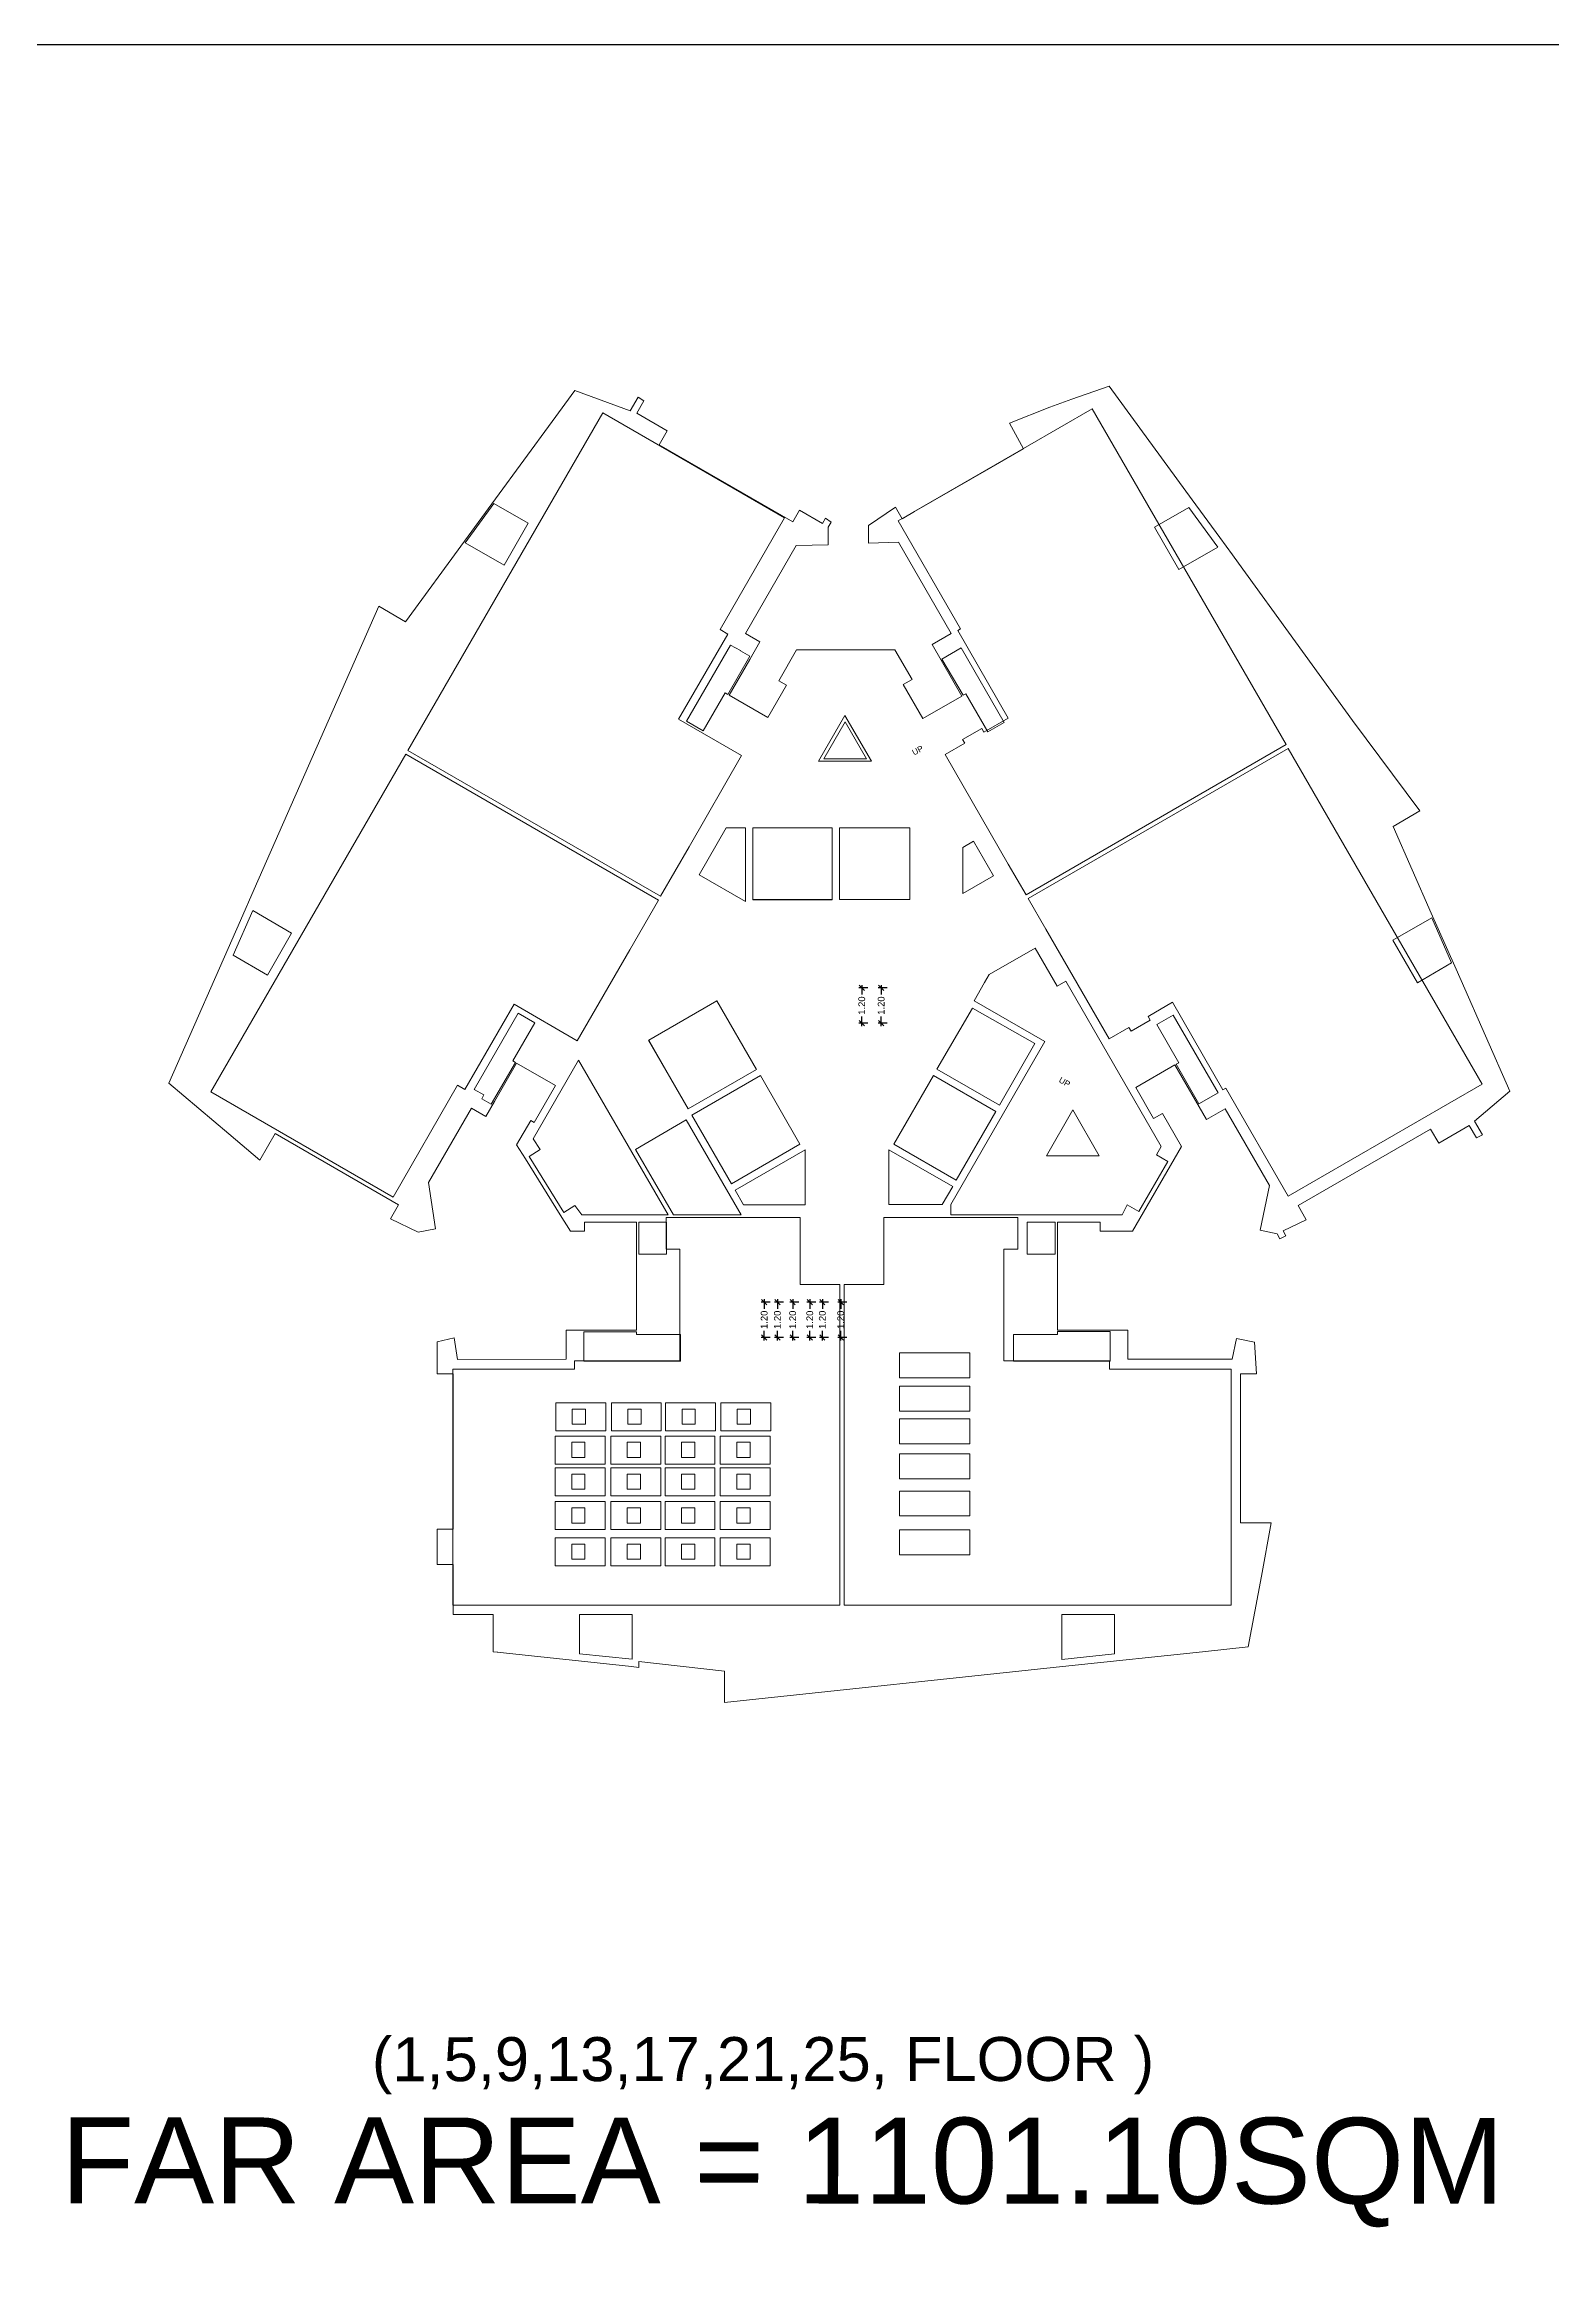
# Model space of a CAD drawing. Header units: metres. Extents: x 256329 to 886268, y -249371 to 355.
# Drawn here: x 281938.1 to 281989.4, y -54.1 to 21.8 of the extents above; entities that cross this region are included whole.
import ezdxf

# ---------------------------------------------------------------- set-up
doc = ezdxf.new("R2010")
doc.units = ezdxf.units.M
doc.header["$MEASUREMENT"] = 0
doc.header["$PDMODE"] = 35
doc.linetypes.add('CONTINOUS', pattern=[0])
doc.layers.get('0').update_dxf_attribs({"lineweight": 18})
doc.layers.get('Defpoints').update_dxf_attribs({"lineweight": 20})
doc.layers.add('A_TEXT', color=4, linetype='Continuous', lineweight=0, transparency=0.3)
doc.layers.add('BLK_1_FLR_6_BATH', color=3, linetype='Continuous', plot=False)
for name, color, linetype, true_color in [('BLK_1_FLR_6_BLT_UP_AREA', 7, 'Continuous', 0x995f4c), ('BLK_1_FLR_6_BLT_UP_AREA_DEDUCT', 7, 'Continuous', 0x995f4c), ('SPA COMMENT', 7, 'Continuous', 0xeb0505)]:
    doc.layers.add(name, color=color, linetype=linetype, true_color=true_color)
for name, color, linetype in [('BLK_1_FLR_6_CARPET_AREA', 34, 'Continuous'), ('BLK_1_FLR_6_EXIT_WIDTH_STAIR', 7, 'Continuous'), ('BLK_1_FLR_6_FAR_AREA_DEDUCT', 7, 'Continuous'), ('BLK_1_FLR_6_LIFT_10', 7, 'Continuous'), ('BLK_1_FLR_6_LIFT_11', 7, 'Continuous'), ('BLK_1_FLR_6_LIFT_12', 7, 'Continuous'), ('BLK_1_FLR_6_LIFT_7', 7, 'Continuous'), ('BLK_1_FLR_6_LIFT_8', 7, 'Continuous'), ('BLK_1_FLR_6_LIFT_9', 7, 'Continuous'), ('BLK_1_FLR_6_WATER_CLOSET', 2, 'Continuous')]:
    doc.layers.add(name, color=color, linetype=linetype)
doc.layers.add('BLK_1_FLR_6_EXIT_WIDTH_DOOR', color=7, linetype='Continuous', lineweight=0)
doc.layers.add('BLK_1_FLR_6_UNITFA', color=7, linetype='Continuous', lineweight=0)
doc.styles.add('Arial', font='arial.ttf')
doc.styles.get("Standard").update_dxf_attribs({"font": 'arial.ttf'})
doc.dimstyles.new('METRIC DIM', dxfattribs={"dimtxt": 0.23, "dimasz": 0.18, "dimexe": 0.1, "dimexo": 0.1, "dimgap": 0.09, "dimtad": 0, "dimzin": 0, "dimdsep": 46, "dimtxsty": 'Standard', "dimblk": 'OBLIQUE', "dimcen": 0, "dimdle": 0.1, "dimclrd": 147, "dimclre": 147, "dimclrt": 7, "dimadec": 0, "dimazin": 0, "dimtfac": 1, "dimtofl": 0, "dimtmove": 0, "dimatfit": 2, "dimfxl": 0.125, "dimtolj": 1, "dimtzin": 0, "dimarcsym": 0})

# ---------------------------------------------------------------- blocks, each defined once
blk = doc.blocks.new('_Oblique')
at = {"color": 0, "linetype": 'ByBlock', "lineweight": -2}
blk.add_line((-0.5, -0.5), (0.5, 0.5), dxfattribs=at)
blk = doc.blocks.new('*D86')
at = {"layer": 'BLK_1_FLR_6_EXIT_WIDTH_STAIR', "color": 147, "lineweight": -2, "transparency": 16777216}
for p, q in [((281966.137356, -10.333106), (281965.830293, -10.333106)), ((281965.930293, -10.233106), (281965.930293, -10.556406)), ((281965.930293, -11.634706), (281965.930293, -11.311406)), ((281966.137356, -11.534706), (281965.830293, -11.534706))]:
    blk.add_line(p, q, dxfattribs=at)
at = {"layer": 'Defpoints', "color": 0, "transparency": 16777216}
for p in [(281966.237356, -10.333106), (281965.930293, -11.534706), (281966.237356, -11.534706)]:
    blk.add_point(p, dxfattribs=at)
at = {"layer": 'BLK_1_FLR_6_EXIT_WIDTH_STAIR', "color": 147, "lineweight": -2, "transparency": 16777216, "xscale": 0.18, "yscale": 0.18, "zscale": 0.18}
for p, rotation in [((281965.930293, -10.333106), 90), ((281965.930293, -11.534706), 270)]:
    blk.add_blockref('_Oblique', p, dxfattribs=dict(at, rotation=rotation))
at = {"layer": 'BLK_1_FLR_6_EXIT_WIDTH_STAIR', "color": 7, "transparency": 16777216, "insert": (281965.930293, -10.933906), "char_height": 0.23, "attachment_point": 5, "rotation": 90}
blk.add_mtext('\\A1;1.20', dxfattribs=at)
blk = doc.blocks.new('*D87')
at = {"layer": 'BLK_1_FLR_6_EXIT_WIDTH_DOOR', "color": 147, "lineweight": -2, "transparency": 16777216}
for p, q in [((281965.417615, -21.046739), (281965.110551, -21.046739)), ((281965.210551, -20.946739), (281965.210551, -21.270039)), ((281965.417615, -22.248339), (281965.110551, -22.248339)), ((281965.210551, -22.348339), (281965.210551, -22.025039))]:
    blk.add_line(p, q, dxfattribs=at)
at = {"layer": 'Defpoints', "color": 0, "transparency": 16777216}
for p in [(281965.517615, -21.046739), (281965.210551, -22.248339), (281965.517615, -22.248339)]:
    blk.add_point(p, dxfattribs=at)
at = {"layer": 'BLK_1_FLR_6_EXIT_WIDTH_DOOR', "color": 147, "lineweight": -2, "transparency": 16777216, "xscale": 0.18, "yscale": 0.18, "zscale": 0.18}
for p, rotation in [((281965.210551, -21.046739), 90), ((281965.210551, -22.248339), 270)]:
    blk.add_blockref('_Oblique', p, dxfattribs=dict(at, rotation=rotation))
at = {"layer": 'BLK_1_FLR_6_EXIT_WIDTH_DOOR', "color": 7, "transparency": 16777216, "insert": (281965.210551, -21.647539), "char_height": 0.23, "attachment_point": 5, "rotation": 90}
blk.add_mtext('\\A1;1.20', dxfattribs=at)
blk = doc.blocks.new('*D88')
at = {"layer": 'BLK_1_FLR_6_EXIT_WIDTH_DOOR', "color": 147, "lineweight": -2, "transparency": 16777216}
for p, q in [((281964.791763, -21.046739), (281964.4847, -21.046739)), ((281964.5847, -20.946739), (281964.5847, -21.270039)), ((281964.791763, -22.248339), (281964.4847, -22.248339)), ((281964.5847, -22.348339), (281964.5847, -22.025039))]:
    blk.add_line(p, q, dxfattribs=at)
at = {"layer": 'Defpoints', "color": 0, "transparency": 16777216}
for p in [(281964.891763, -21.046739), (281964.5847, -22.248339), (281964.891763, -22.248339)]:
    blk.add_point(p, dxfattribs=at)
at = {"layer": 'BLK_1_FLR_6_EXIT_WIDTH_DOOR', "color": 147, "lineweight": -2, "transparency": 16777216, "xscale": 0.18, "yscale": 0.18, "zscale": 0.18}
for p, rotation in [((281964.5847, -21.046739), 90), ((281964.5847, -22.248339), 270)]:
    blk.add_blockref('_Oblique', p, dxfattribs=dict(at, rotation=rotation))
at = {"layer": 'BLK_1_FLR_6_EXIT_WIDTH_DOOR', "color": 7, "transparency": 16777216, "insert": (281964.5847, -21.647539), "char_height": 0.23, "attachment_point": 5, "rotation": 90}
blk.add_mtext('\\A1;1.20', dxfattribs=at)
blk = doc.blocks.new('*D89')
at = {"layer": 'BLK_1_FLR_6_EXIT_WIDTH_DOOR', "color": 147, "lineweight": -2, "transparency": 16777216}
for p, q in [((281964.364781, -21.046739), (281964.057718, -21.046739)), ((281964.157718, -20.946739), (281964.157718, -21.270039)), ((281964.364781, -22.248339), (281964.057718, -22.248339)), ((281964.157718, -22.348339), (281964.157718, -22.025039))]:
    blk.add_line(p, q, dxfattribs=at)
at = {"layer": 'Defpoints', "color": 0, "transparency": 16777216}
for p in [(281964.464781, -21.046739), (281964.157718, -22.248339), (281964.464781, -22.248339)]:
    blk.add_point(p, dxfattribs=at)
at = {"layer": 'BLK_1_FLR_6_EXIT_WIDTH_DOOR', "color": 147, "lineweight": -2, "transparency": 16777216, "xscale": 0.18, "yscale": 0.18, "zscale": 0.18}
for p, rotation in [((281964.157718, -21.046739), 90), ((281964.157718, -22.248339), 270)]:
    blk.add_blockref('_Oblique', p, dxfattribs=dict(at, rotation=rotation))
at = {"layer": 'BLK_1_FLR_6_EXIT_WIDTH_DOOR', "color": 7, "transparency": 16777216, "insert": (281964.157718, -21.647539), "char_height": 0.23, "attachment_point": 5, "rotation": 90}
blk.add_mtext('\\A1;1.20', dxfattribs=at)
blk = doc.blocks.new('*D90')
at = {"layer": 'BLK_1_FLR_6_EXIT_WIDTH_DOOR', "color": 147, "lineweight": -2, "transparency": 16777216}
for p, q in [((281963.779873, -21.046739), (281963.47281, -21.046739)), ((281963.57281, -20.946739), (281963.57281, -21.270039)), ((281963.779873, -22.248339), (281963.47281, -22.248339)), ((281963.57281, -22.348339), (281963.57281, -22.025039))]:
    blk.add_line(p, q, dxfattribs=at)
at = {"layer": 'Defpoints', "color": 0, "transparency": 16777216}
for p in [(281963.879873, -21.046739), (281963.57281, -22.248339), (281963.879873, -22.248339)]:
    blk.add_point(p, dxfattribs=at)
at = {"layer": 'BLK_1_FLR_6_EXIT_WIDTH_DOOR', "color": 147, "lineweight": -2, "transparency": 16777216, "xscale": 0.18, "yscale": 0.18, "zscale": 0.18}
for p, rotation in [((281963.57281, -21.046739), 90), ((281963.57281, -22.248339), 270)]:
    blk.add_blockref('_Oblique', p, dxfattribs=dict(at, rotation=rotation))
at = {"layer": 'BLK_1_FLR_6_EXIT_WIDTH_DOOR', "color": 7, "transparency": 16777216, "insert": (281963.57281, -21.647539), "char_height": 0.23, "attachment_point": 5, "rotation": 90}
blk.add_mtext('\\A1;1.20', dxfattribs=at)
blk = doc.blocks.new('*D91')
at = {"layer": 'BLK_1_FLR_6_EXIT_WIDTH_DOOR', "color": 147, "lineweight": -2, "transparency": 16777216}
for p, q in [((281963.259306, -21.046739), (281962.952242, -21.046739)), ((281963.052242, -20.946739), (281963.052242, -21.270039)), ((281963.259306, -22.248339), (281962.952242, -22.248339)), ((281963.052242, -22.348339), (281963.052242, -22.025039))]:
    blk.add_line(p, q, dxfattribs=at)
at = {"layer": 'Defpoints', "color": 0, "transparency": 16777216}
for p in [(281963.359306, -21.046739), (281963.052242, -22.248339), (281963.359306, -22.248339)]:
    blk.add_point(p, dxfattribs=at)
at = {"layer": 'BLK_1_FLR_6_EXIT_WIDTH_DOOR', "color": 147, "lineweight": -2, "transparency": 16777216, "xscale": 0.18, "yscale": 0.18, "zscale": 0.18}
for p, rotation in [((281963.052242, -21.046739), 90), ((281963.052242, -22.248339), 270)]:
    blk.add_blockref('_Oblique', p, dxfattribs=dict(at, rotation=rotation))
at = {"layer": 'BLK_1_FLR_6_EXIT_WIDTH_DOOR', "color": 7, "transparency": 16777216, "insert": (281963.052242, -21.647539), "char_height": 0.23, "attachment_point": 5, "rotation": 90}
blk.add_mtext('\\A1;1.20', dxfattribs=at)
blk = doc.blocks.new('*D92')
at = {"layer": 'BLK_1_FLR_6_EXIT_WIDTH_DOOR', "color": 147, "lineweight": -2, "transparency": 16777216}
for p, q in [((281962.808927, -21.046739), (281962.501863, -21.046739)), ((281962.601863, -20.946739), (281962.601863, -21.270039)), ((281962.808927, -22.248339), (281962.501863, -22.248339)), ((281962.601863, -22.348339), (281962.601863, -22.025039))]:
    blk.add_line(p, q, dxfattribs=at)
at = {"layer": 'Defpoints', "color": 0, "transparency": 16777216}
for p in [(281962.908927, -21.046739), (281962.601863, -22.248339), (281962.908927, -22.248339)]:
    blk.add_point(p, dxfattribs=at)
at = {"layer": 'BLK_1_FLR_6_EXIT_WIDTH_DOOR', "color": 147, "lineweight": -2, "transparency": 16777216, "xscale": 0.18, "yscale": 0.18, "zscale": 0.18}
for p, rotation in [((281962.601863, -21.046739), 90), ((281962.601863, -22.248339), 270)]:
    blk.add_blockref('_Oblique', p, dxfattribs=dict(at, rotation=rotation))
at = {"layer": 'BLK_1_FLR_6_EXIT_WIDTH_DOOR', "color": 7, "transparency": 16777216, "insert": (281962.601863, -21.647539), "char_height": 0.23, "attachment_point": 5, "rotation": 90}
blk.add_mtext('\\A1;1.20', dxfattribs=at)
blk = doc.blocks.new('*D93')
at = {"layer": 'BLK_1_FLR_6_EXIT_WIDTH_STAIR', "color": 147, "lineweight": -2, "transparency": 16777216}
for p, q in [((281966.798302, -10.333106), (281966.491239, -10.333106)), ((281966.591239, -10.233106), (281966.591239, -10.556406)), ((281966.591239, -11.634706), (281966.591239, -11.311406)), ((281966.798302, -11.534706), (281966.491239, -11.534706))]:
    blk.add_line(p, q, dxfattribs=at)
at = {"layer": 'Defpoints', "color": 0, "transparency": 16777216}
for p in [(281966.898302, -10.333106), (281966.591239, -11.534706), (281966.898302, -11.534706)]:
    blk.add_point(p, dxfattribs=at)
at = {"layer": 'BLK_1_FLR_6_EXIT_WIDTH_STAIR', "color": 147, "lineweight": -2, "transparency": 16777216, "xscale": 0.18, "yscale": 0.18, "zscale": 0.18}
for p, rotation in [((281966.591239, -10.333106), 90), ((281966.591239, -11.534706), 270)]:
    blk.add_blockref('_Oblique', p, dxfattribs=dict(at, rotation=rotation))
at = {"layer": 'BLK_1_FLR_6_EXIT_WIDTH_STAIR', "color": 7, "transparency": 16777216, "insert": (281966.591239, -10.933906), "char_height": 0.23, "attachment_point": 5, "rotation": 90}
blk.add_mtext('\\A1;1.20', dxfattribs=at)

msp = doc.modelspace()

# ---------------------------------------------------------------- linework, layer by layer
at = {"color": 5, "linetype": 'CONTINOUS', "elevation": 0.042641}
for points in [[(281964.458055, -2.602067), (281965.354865, -1.041384)], [(281966.258055, -2.602067), (281965.354865, -1.041384)], [(281966.258055, -2.602067), (281964.458055, -2.602067)], [(281972.225444, -16.051603), (281973.122253, -14.49092)], [(281974.025444, -16.051603), (281973.122253, -14.49092)], [(281974.025444, -16.051603), (281972.225444, -16.051603)]]:
    msp.add_lwpolyline(points, close=True, dxfattribs=at)
at = {"layer": 'BLK_1_FLR_6_BATH', "color": 3, "linetype": 'ByBlock', "lineweight": 9}
for points in [[(281957.197825, -25.434013), (281955.496025, -25.434013), (281955.496025, -24.480177), (281957.197825, -24.480177)], [(281959.092926, -25.434013), (281957.391126, -25.434013), (281957.391126, -24.480177), (281959.092926, -24.480177)], [(281960.941234, -25.434013), (281959.239434, -25.434013), (281959.239434, -24.480177), (281960.941234, -24.480177)], [(281962.824636, -25.434013), (281961.122836, -25.434013), (281961.122836, -24.480177), (281962.824636, -24.480177)], [(281957.180278, -26.567094), (281955.478478, -26.567094), (281955.478478, -25.613258), (281957.180278, -25.613258)], [(281959.075378, -26.567094), (281957.373578, -26.567094), (281957.373578, -25.613258), (281959.075378, -25.613258)], [(281960.923686, -26.567094), (281959.221886, -26.567094), (281959.221886, -25.613258), (281960.923686, -25.613258)], [(281962.807089, -26.567094), (281961.105289, -26.567094), (281961.105289, -25.613258), (281962.807089, -25.613258)], [(281957.180278, -27.652964), (281955.478478, -27.652964), (281955.478478, -26.699127), (281957.180278, -26.699127)], [(281959.075378, -27.652964), (281957.373578, -27.652964), (281957.373578, -26.699127), (281959.075378, -26.699127)], [(281960.923686, -27.652964), (281959.221886, -27.652964), (281959.221886, -26.699127), (281960.923686, -26.699127)], [(281962.807089, -27.652964), (281961.105289, -27.652964), (281961.105289, -26.699127), (281962.807089, -26.699127)], [(281957.180278, -28.802569), (281955.478478, -28.802569), (281955.478478, -27.848733), (281957.180278, -27.848733)], [(281959.075378, -28.802569), (281957.373578, -28.802569), (281957.373578, -27.848733), (281959.075378, -27.848733)], [(281960.923686, -28.802569), (281959.221886, -28.802569), (281959.221886, -27.848733), (281960.923686, -27.848733)], [(281962.807089, -28.802569), (281961.105289, -28.802569), (281961.105289, -27.848733), (281962.807089, -27.848733)], [(281957.180278, -30.034795), (281955.478478, -30.034795), (281955.478478, -29.080959), (281957.180278, -29.080959)], [(281959.075378, -30.034795), (281957.373578, -30.034795), (281957.373578, -29.080959), (281959.075378, -29.080959)], [(281960.923686, -30.034795), (281959.221886, -30.034795), (281959.221886, -29.080959), (281960.923686, -29.080959)], [(281962.807089, -30.034795), (281961.105289, -30.034795), (281961.105289, -29.080959), (281962.807089, -29.080959)]]:
    msp.add_lwpolyline(points, close=True, dxfattribs=at)
at = {"layer": 'BLK_1_FLR_6_BLT_UP_AREA', "color": 14, "linetype": 'ByBlock', "lineweight": 9, "elevation": 0.042641}
msp.add_lwpolyline([(281964.885898, 5.551705), (281964.694718, 5.68065), (281964.589108, 5.498452), (281963.804254, 5.954491), (281963.57713, 5.558897), (281959.01917, 8.190765), (281959.294173, 8.667083), (281958.25723, 9.26813), (281958.499668, 9.688083), (281958.30637, 9.813282), (281958.036164, 9.345275), (281956.144362, 10.03439), (281955.371104, 8.979508), (281953.436926, 6.340898), (281952.379056, 4.896017), (281950.371246, 2.156176), (281949.460264, 2.682142), (281945.213454, -6.961916), (281944.741951, -8.032649), (281942.300108, -13.577818), (281944.351748, -15.309482), (281944.351748, -15.309482), (281945.404666, -16.20011), (281945.927702, -15.295854), (281950.131115, -17.727176), (281949.856013, -18.203629), (281950.808306, -18.663696), (281951.396471, -18.545207), (281951.152795, -16.961963), (281952.617114, -14.426313), (281953.112024, -14.712158), (281953.405838, -14.203261), (281954.161717, -12.894883), (281955.486471, -13.659787), (281954.760545, -14.916986), (281954.640485, -14.847737), (281954.157188, -15.685641), (281954.462035, -16.157847), (281955.639969, -18.074132), (281955.999511, -18.631387), (281956.473925, -18.631385), (281956.473925, -18.322497), (281958.246224, -18.320227), (281958.246225, -19.556376), (281958.24623, -22.000364), (281955.852138, -22.000373), (281955.852147, -22.99384), (281952.145909, -22.997044), (281952.035802, -22.258633), (281951.447377, -22.398441, -0.002853), (281951.451675, -23.493401), (281952.001663, -23.493401), (281952.001667, -28.789787), (281951.45168, -28.789777), (281951.451675, -29.990237), (281952.001713, -29.990237), (281952.001663, -31.691749), (281953.365866, -31.691749), (281953.365866, -32.967035), (281953.515738, -32.984369), (281953.494506, -32.980738), (281958.07555, -33.473481), (281958.32627, -33.500279), (281958.32691, -33.299235), (281961.24691, -33.629284), (281961.246847, -34.691751), (281972.984031, -33.451084), (281977.548044, -32.968647), (281979.108915, -32.803656), (281979.553273, -30.393513), (281979.888826, -28.566512), (281978.844488, -28.566517), (281978.844518, -23.493401), (281979.387576, -23.494407), (281979.314332, -22.415439), (281978.710487, -22.286326), (281978.559514, -22.992426), (281974.994926, -22.992463), (281974.994926, -22.000442), (281972.6, -22.003975), (281972.599371, -19.404237), (281972.599371, -18.320809), (281974.057385, -18.32081), (281974.057208, -18.626869), (281975.157336, -18.627035), (281976.831641, -15.735661), (281976.184127, -14.61217), (281975.880885, -14.786941), (281975.270341, -13.727595), (281976.604897, -12.95732), (281977.682735, -14.823516), (281978.321735, -14.45576), (281979.827972, -17.065371), (281979.509818, -18.592724), (281980.089193, -18.718117), (281980.184625, -18.88989), (281980.391722, -18.788584), (281980.295382, -18.617461), (281981.078824, -18.233745), (281980.802953, -17.755779), (281985.325199, -15.145641), (281985.600137, -15.621989), (281986.638439, -15.022502), (281986.882844, -15.44597), (281987.087673, -15.340657), (281986.821499, -14.879561), (281988.029186, -13.857625), (281986.362591, -10.081818), (281986.14612, -9.592334), (281985.345949, -7.779305), (281984.043916, -4.828325), (281984.954276, -4.299213), (281982.665304, -1.209271), (281978.773381, 4.155809), (281978.56739, 4.437579), (281978.139564, 5.022795), (281977.194299, 6.315802), (281974.366221, 10.184271), (281973.090237, 9.746789), (281972.342403, 9.468698), (281970.962691, 8.919023), (281971.444054, 8.05213), (281970.337314, 7.413413), (281967.731386, 5.909173), (281967.308513, 5.666171), (281967.07907, 6.063727), (281966.162394, 5.435317), (281966.162394, 4.835317), (281967.184895, 4.862872), (281968.978279, 1.758294), (281968.328036, 1.382871), (281969.346065, -0.378882), (281968.008872, -1.151014), (281967.341577, 0.008546), (281967.644713, 0.183534), (281967.057767, 1.200315), (281963.707902, 1.200242), (281963.098224, 0.143294), (281963.366364, -0.011377), (281962.731125, -1.111635), (281961.406319, -0.346756), (281962.10674, 0.864371), (281962.455825, 1.472458), (281961.960603, 1.758376), (281963.68748, 4.747854), (281964.784314, 4.777963), (281964.785939, 5.379389)], format="xyb", close=True, dxfattribs=at)
at = {"layer": 'BLK_1_FLR_6_BLT_UP_AREA_DEDUCT', "color": 14, "linetype": 'ByBlock', "lineweight": 9}
for points, elevation in [([(281953.388214, 6.188563), (281954.558662, 5.512567), (281953.733578, 4.083106), (281952.404609, 4.846297)], 0.042641), ([(281975.90689, 5.375526), (281977.077855, 6.051868), (281978.069278, 4.695847), (281976.741986, 3.929295)], 0.042641), ([(281961.458429, 1.357432), (281961.792024, 1.168068), (281961.789751, 1.164046), (281962.112999, 0.977418), (281961.36316, -0.321885), (281961.276263, -0.27168), (281960.526414, -1.570806), (281959.955908, -1.241419)], 0.042641), ([(281968.662219, 0.88299), (281969.319824, 1.263901), (281970.787598, -1.27871), (281970.225064, -1.603714), (281969.473869, -0.302824), (281969.38683, -0.353083)], 0.042641), ([(281965.357707, -1.261362), (281966.084517, -2.519775), (281964.631294, -2.520255)], 0.042641), ([(281960.383052, -6.47716), (281961.308604, -4.875367), (281961.969033, -4.875202), (281961.96966, -7.382476)], 0.042641), ([(281964.920673, -7.321264), (281962.22006, -7.321264), (281962.22006, -4.87194), (281964.920673, -4.87194)], 0.042641), ([(281967.57006, -7.319926), (281965.169447, -7.319926), (281965.169447, -4.870526), (281967.57006, -4.870526)], 0.042641), ([(281969.376263, -5.53975), (281969.736159, -5.331864), (281970.417645, -6.509348), (281969.372404, -7.113042)], 0.042641), ([(281944.493049, -9.218133), (281945.163399, -7.695822), (281946.488419, -8.464915), (281945.663329, -9.893985)], 0.042641), ([(281984.036338, -8.707679), (281985.362926, -7.940576), (281986.041676, -9.478522), (281984.871312, -10.154131)], 0.042641), ([(281952.716071, -13.790579), (281954.211159, -11.191596), (281954.781669, -11.520976), (281954.031521, -12.819916), (281954.118452, -12.870062), (281953.293444, -14.298619), (281952.969214, -14.111861), (281953.045217, -13.980233)], 0.042641), ([(281960.990942, -10.771159), (281958.664738, -12.114041), (281960.014623, -14.452376), (281962.343387, -13.108016)], 0.124096), ([(281969.706845, -11.018257), (281971.833938, -12.231693), (281970.624553, -14.328511), (281968.491574, -13.096905)], 0.159639), ([(281975.985192, -11.582938), (281976.547925, -11.258279), (281978.075239, -13.903719), (281977.425263, -14.278943), (281976.649578, -12.933938), (281976.736181, -12.883948)], 0.042641), ([(281954.591717, -16.075662), (281954.966833, -15.837404), (281954.727284, -15.474881), (281956.27607, -12.792033), (281959.331997, -18.07154), (281956.382176, -18.072278), (281956.149083, -17.749993), (281955.769168, -17.991162)], 0.042641), ([(281960.1345, -14.671839), (281962.472835, -13.321955), (281963.82272, -15.66029), (281961.484385, -17.010175)], 0.042641), ([(281967.026585, -15.65587), (281968.378546, -13.318734), (281970.499859, -14.544512), (281969.147898, -16.881648)], 0.042641), ([(281958.219563, -15.844973), (281959.942436, -14.829084), (281961.813619, -18.068619), (281959.505196, -18.07076)], 0.124096), ([(281961.609374, -17.226687), (281963.996903, -15.848403), (281963.99708, -17.722268), (281961.89558, -17.722466)], 0.042641), ([(281966.8549, -15.849764), (281969.029105, -17.104245), (281968.669468, -17.720948), (281966.855381, -17.721414)], 0.042641), ([(281958.325455, -19.405363), (281959.276304, -19.405368), (281959.276304, -18.320227), (281958.326367, -18.320226)], 0.042641), ([(281972.52051, -18.318595), (281971.569659, -18.318595), (281971.569659, -19.404745), (281972.52051, -19.404745)], 0.085282), ([(281956.451683, -22.061744), (281958.247048, -22.06162), (281958.247048, -22.151421), (281959.74686, -22.151421), (281959.74686, -23.062742), (281956.451752, -23.063327)], 0.042641), ([(281971.099371, -22.151419), (281971.099371, -23.053489), (281974.40149, -23.053122), (281974.40124, -22.051688), (281972.599182, -22.051437), (281972.599182, -22.151419)], 0.042641), ([(281956.301663, -31.691749), (281958.100607, -31.691642), (281958.096215, -33.224433), (281956.301522, -33.034726)], 0.042641), ([(281972.745627, -31.691786), (281974.544568, -31.691751), (281974.54471, -33.034724), (281972.75022, -33.226064)], 0.042641)]:
    msp.add_lwpolyline(points, close=True, dxfattribs=dict(at, elevation=elevation))
at = {"layer": 'BLK_1_FLR_6_CARPET_AREA', "color": 14, "linetype": 'ByBlock', "lineweight": 9}
for points in [[(281960.041204, -5.518403), (281959.068013, -7.208239), (281950.453241, -2.236017), (281957.097083, 9.27494), (281963.294173, 5.697155), (281961.097947, 1.885441), (281961.358737, 1.734919), (281959.681872, -1.170343), (281961.831825, -2.411223), (281960.041204, -5.518403)], [(281970.92586, -6.115269), (281971.53132, -7.156147), (281980.396505, -2.03751), (281973.786278, 9.410917), (281967.172626, 5.591545), (281969.297621, 1.911889), (281969.199616, 1.855305), (281970.924633, -1.132462), (281970.09348, -1.612335), (281970.018479, -1.482431), (281969.368966, -1.857448), (281969.443959, -1.987338), (281968.767927, -2.377626), (281970.92586, -6.115269)], [(281972.202798, -8.326985), (281971.606641, -7.285555), (281980.471505, -2.167413), (281987.081039, -13.616241), (281980.466546, -17.434156), (281978.342362, -13.754032), (281978.244356, -13.810615), (281976.519378, -10.822826), (281975.68822, -11.302691), (281975.76322, -11.432594), (281975.11369, -11.807582), (281975.038698, -11.677692), (281974.362683, -12.068009), (281972.202798, -8.326985)], [(281958.018011, -9.028247), (281958.993383, -7.338345), (281950.378273, -2.365904), (281943.734579, -13.876919), (281949.946545, -17.461372), (281952.145198, -13.651039), (281952.395089, -13.795264), (281954.071938, -10.890003), (281956.227833, -12.134353), (281958.018011, -9.028247)], [(281963.975522, -20.44086), (281965.176764, -20.440868), (281965.176856, -31.378352), (281961.305572, -31.378352), (281951.980337, -31.378343), (281951.980326, -23.329762), (281956.130406, -23.327234), (281956.130406, -23.049364), (281959.725522, -23.049364), (281959.725522, -21.838043), (281959.725522, -19.39086), (281959.725522, -19.24086), (281959.254966, -19.240824), (281959.254965, -18.156848), (281963.825499, -18.156846), (281963.825499, -20.44086), (281963.975522, -20.440834)], [(281966.527934, -20.44086), (281965.326692, -20.440868), (281965.3266, -31.378352), (281969.197884, -31.378352), (281978.523119, -31.378343), (281978.52313, -23.329762), (281974.37305, -23.327234), (281974.37305, -23.049364), (281970.777934, -23.049364), (281970.777934, -21.838043), (281970.777934, -19.39086), (281970.777934, -19.24086), (281971.24849, -19.240824), (281971.248491, -18.156848), (281966.677957, -18.156846), (281966.677957, -20.44086), (281966.527934, -20.440834)]]:
    msp.add_lwpolyline(points, close=True, dxfattribs=at)
at = {"layer": 'BLK_1_FLR_6_FAR_AREA_DEDUCT', "color": 14, "linetype": 'ByBlock', "lineweight": 9, "elevation": 0.042641}
msp.add_lwpolyline([(281969.758402, -10.769068), (281970.117787, -10.149754), (281970.275172, -9.878197), (281971.83569, -8.978984), (281972.588936, -10.272722), (281972.888622, -10.099767), (281976.141753, -15.736818), (281975.976346, -16.023093), (281976.364094, -16.252394), (281975.371955, -17.955362), (281974.981965, -17.730845), (281974.812011, -18.069672), (281968.96988, -18.071134), (281968.969793, -17.721134), (281972.166516, -12.158)], close=True, dxfattribs=at)
at = {"layer": 'BLK_1_FLR_6_LIFT_10', "color": 1, "linetype": 'ByBlock', "lineweight": 9, "elevation": 0.042641}
msp.add_lwpolyline([(281967.026585, -15.65587), (281968.378546, -13.318734), (281970.499859, -14.544512), (281969.147898, -16.881648)], close=True, dxfattribs=at)
at = {"layer": 'BLK_1_FLR_6_LIFT_11', "color": 1, "linetype": 'ByBlock', "lineweight": 9, "elevation": 0.042641}
msp.add_lwpolyline([(281960.132051, -14.673253), (281962.470386, -13.323368), (281963.820271, -15.661703), (281961.481936, -17.011588)], close=True, dxfattribs=at)
at = {"layer": 'BLK_1_FLR_6_LIFT_12', "color": 2, "linetype": 'ByBlock', "lineweight": 9, "elevation": 0.124096}
msp.add_lwpolyline([(281960.988493, -10.772572), (281958.66229, -12.115454), (281960.012175, -14.453789), (281962.340939, -13.109429)], close=True, dxfattribs=at)
at = {"layer": 'BLK_1_FLR_6_LIFT_7', "color": 1, "linetype": 'ByBlock', "lineweight": 9, "elevation": 0.042641}
msp.add_lwpolyline([(281964.920673, -7.322678), (281962.22006, -7.322678), (281962.22006, -4.873353), (281964.920673, -4.873353)], close=True, dxfattribs=at)
at = {"layer": 'BLK_1_FLR_6_LIFT_8', "color": 1, "linetype": 'ByBlock', "lineweight": 9, "elevation": 0.042641}
msp.add_lwpolyline([(281967.57006, -7.321339), (281965.169447, -7.321339), (281965.169447, -4.87194), (281967.57006, -4.87194)], close=True, dxfattribs=at)
at = {"layer": 'BLK_1_FLR_6_LIFT_9', "color": 1, "linetype": 'ByBlock', "lineweight": 9, "elevation": 0.159639}
msp.add_lwpolyline([(281969.706845, -11.018257), (281971.833938, -12.231693), (281970.624553, -14.328511), (281968.491574, -13.096905)], close=True, dxfattribs=at)
at = {"layer": 'BLK_1_FLR_6_UNITFA', "color": 5}
for points in [[(281967.212407, -22.77244), (281969.618489, -22.77244), (281969.618489, -23.623162), (281967.212407, -23.623162)], [(281967.212407, -23.914964), (281969.618489, -23.914964), (281969.618489, -24.765686), (281967.212407, -24.765686)], [(281967.212407, -25.0268), (281969.618489, -25.0268), (281969.618489, -25.877522), (281967.212407, -25.877522)], [(281967.212407, -26.216535), (281969.618489, -26.216535), (281969.618489, -27.067257), (281967.212407, -27.067257)], [(281967.212407, -27.48653), (281969.618489, -27.48653), (281969.618489, -28.337253), (281967.212407, -28.337253)], [(281967.212407, -28.808459), (281969.618489, -28.808459), (281969.618489, -29.659181), (281967.212407, -29.659181)]]:
    msp.add_lwpolyline(points, close=True, dxfattribs=at)
at = {"layer": 'BLK_1_FLR_6_WATER_CLOSET', "color": 3, "linetype": 'ByBlock', "lineweight": 9}
for points in [[(281956.509019, -24.691736), (281956.05642, -24.691736), (281956.05642, -25.208096), (281956.509019, -25.208096)], [(281958.404119, -24.691736), (281957.951521, -24.691736), (281957.951521, -25.208096), (281958.404119, -25.208096)], [(281960.252427, -24.691736), (281959.799829, -24.691736), (281959.799829, -25.208096), (281960.252427, -25.208096)], [(281962.13583, -24.691736), (281961.683231, -24.691736), (281961.683231, -25.208096), (281962.13583, -25.208096)], [(281956.491471, -25.824817), (281956.038873, -25.824817), (281956.038873, -26.341177), (281956.491471, -26.341177)], [(281958.386572, -25.824817), (281957.933973, -25.824817), (281957.933973, -26.341177), (281958.386572, -26.341177)], [(281960.23488, -25.824817), (281959.782281, -25.824817), (281959.782281, -26.341177), (281960.23488, -26.341177)], [(281962.118282, -25.824817), (281961.665684, -25.824817), (281961.665684, -26.341177), (281962.118282, -26.341177)], [(281956.491471, -26.910687), (281956.038873, -26.910687), (281956.038873, -27.427047), (281956.491471, -27.427047)], [(281958.386572, -26.910687), (281957.933973, -26.910687), (281957.933973, -27.427047), (281958.386572, -27.427047)], [(281960.23488, -26.910687), (281959.782281, -26.910687), (281959.782281, -27.427047), (281960.23488, -27.427047)], [(281962.118282, -26.910687), (281961.665684, -26.910687), (281961.665684, -27.427047), (281962.118282, -27.427047)], [(281956.491471, -28.060292), (281956.038873, -28.060292), (281956.038873, -28.576652), (281956.491471, -28.576652)], [(281958.386572, -28.060292), (281957.933973, -28.060292), (281957.933973, -28.576652), (281958.386572, -28.576652)], [(281960.23488, -28.060292), (281959.782281, -28.060292), (281959.782281, -28.576652), (281960.23488, -28.576652)], [(281962.118282, -28.060292), (281961.665684, -28.060292), (281961.665684, -28.576652), (281962.118282, -28.576652)], [(281956.491471, -29.292518), (281956.038873, -29.292518), (281956.038873, -29.808878), (281956.491471, -29.808878)], [(281958.386572, -29.292518), (281957.933973, -29.292518), (281957.933973, -29.808878), (281958.386572, -29.808878)], [(281960.23488, -29.292518), (281959.782281, -29.292518), (281959.782281, -29.808878), (281960.23488, -29.808878)], [(281962.118282, -29.292518), (281961.665684, -29.292518), (281961.665684, -29.808878), (281962.118282, -29.808878)]]:
    msp.add_lwpolyline(points, close=True, dxfattribs=at)
at = {"layer": 'SPA COMMENT'}
msp.add_lwpolyline([(282019.533834, -923.457838), (281905.092794, -923.457838), (281905.092794, 21.834427), (282019.533834, 21.834427)], close=True, dxfattribs=at)

# ---------------------------------------------------------------- texts
at = {"layer": 'A_TEXT', "lineweight": 0, "style": 'Arial'}
for s, insert, char_height, width, attachment_point, rotation in [('\\pxi2.2673,qc;UP', (281966.587554, -3.013768, 0.042641), 0.2, 2.485498, 7, 28.12797722), ('\\pxi2.2673,qc;UP', (281971.519305, -12.894991, 0.042641), 0.2, 2.485498, 7, 329.99450982), ('\\pxqc;(1,5,9,13,17,21,25, FLOOR )', (281938.046831, -48.063632), 1.5, 49.030574, 7, 0.01797177), ('\\pxt13;FAR AREA = 1101.10SQM', (281987.831076, -52.590588, 3.731802), 2.927656, 187.570469, 9, 359.98202823)]:
    msp.add_mtext(s, dxfattribs=dict(at, insert=insert, char_height=char_height, width=width, attachment_point=attachment_point, rotation=rotation))

# ---------------------------------------------------------------- dimensions: what is measured, and where the dimension line sits
at = {"layer": 'BLK_1_FLR_6_EXIT_WIDTH_DOOR', "color": 1}
for base, p1, p2, picture, middle in [((281962.601863, -22.248339), (281962.908927, -21.046739), (281962.908927, -22.248339), '*D92', (281962.601863, -21.647539)), ((281963.052242, -22.248339), (281963.359306, -21.046739), (281963.359306, -22.248339), '*D91', (281963.052242, -21.647539)), ((281963.57281, -22.248339), (281963.879873, -21.046739), (281963.879873, -22.248339), '*D90', (281963.57281, -21.647539)), ((281964.157718, -22.248339), (281964.464781, -21.046739), (281964.464781, -22.248339), '*D89', (281964.157718, -21.647539)), ((281964.5847, -22.248339), (281964.891763, -21.046739), (281964.891763, -22.248339), '*D88', (281964.5847, -21.647539)), ((281965.210551, -22.248339), (281965.517615, -21.046739), (281965.517615, -22.248339), '*D87', (281965.210551, -21.647539))]:
    dim = msp.add_linear_dim(base=base, p1=p1, p2=p2, angle=90, dimstyle='METRIC DIM', override={"dimfxl": 0.18}, dxfattribs=at)
    dim.commit()
    dim.dimension.update_dxf_attribs({"geometry": picture, "text_midpoint": middle})
at = {"layer": 'BLK_1_FLR_6_EXIT_WIDTH_STAIR', "color": 7}
for base, p1, p2, picture, middle in [((281965.930293, -11.534706), (281966.237356, -10.333106), (281966.237356, -11.534706), '*D86', (281965.930293, -10.933906)), ((281966.591239, -11.534706), (281966.898302, -10.333106), (281966.898302, -11.534706), '*D93', (281966.591239, -10.933906))]:
    dim = msp.add_linear_dim(base=base, p1=p1, p2=p2, angle=90, dimstyle='METRIC DIM', override={"dimfxl": 0.18}, dxfattribs=at)
    dim.commit()
    dim.dimension.update_dxf_attribs({"geometry": picture, "text_midpoint": middle})

doc.saveas('drawing.dxf')
